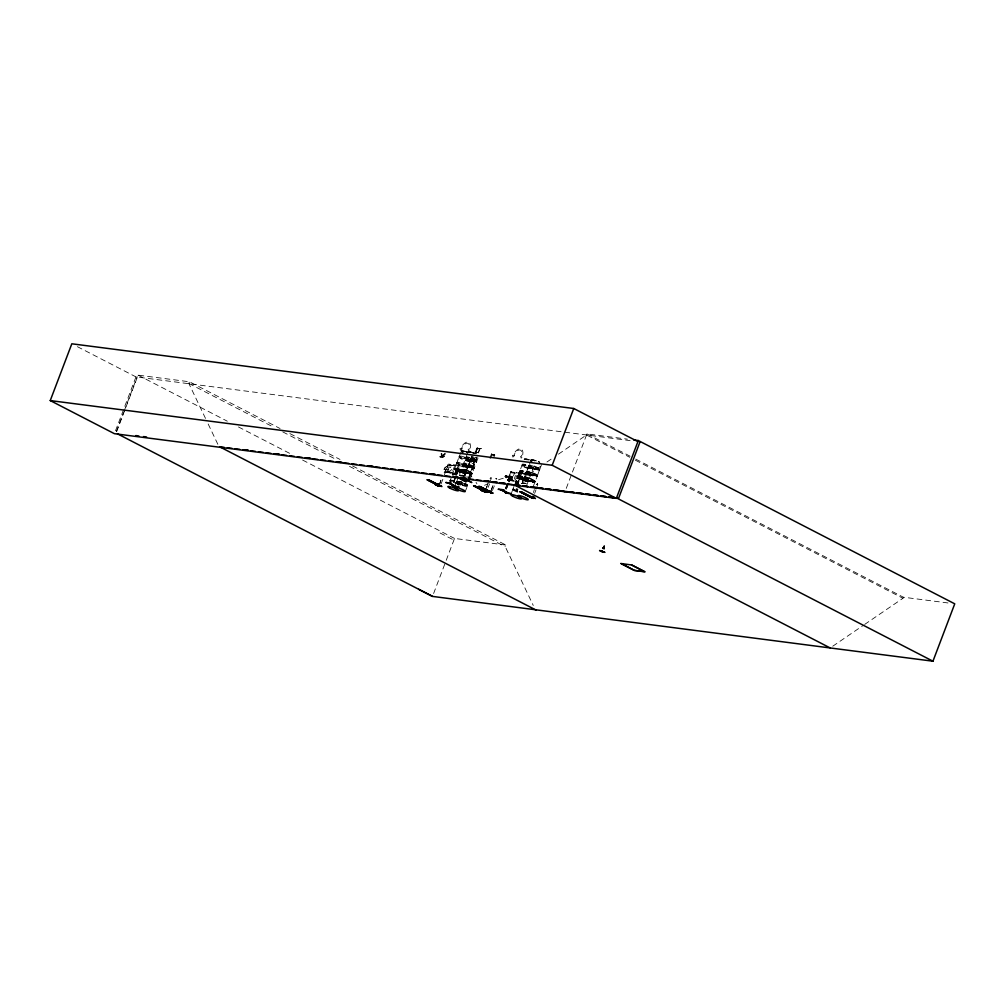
<?xml version="1.0" encoding="UTF-8"?>
<svg xmlns="http://www.w3.org/2000/svg" width="1005" height="1005" viewBox="0 0 1005 1005"><rect width="100%" height="100%" fill="white"/><g stroke="black" fill="none" stroke-linecap="round" stroke-linejoin="round"><path stroke-width="0.75" stroke-dasharray="5 3.75" d="M456.71 463.117L452.514 474.159M460.893 484.862L461.936 481.81M467.689 466.546L467.714 466.546A5.754 0.955 20.8 0 0 460.391 462.765A5.754 0.955 20.8 0 0 459.059 464.009A5.754 0.955 20.8 0 0 467.714 466.546L467.677 466.998A5.842 0.967 20.8 0 0 460.215 463.104A5.842 0.967 20.8 0 0 458.87 464.373A5.842 0.967 20.8 0 0 467.664 466.948L467.338 467.564A5.754 0.955 20.8 0 1 458.657 465.064A5.754 0.955 20.8 0 1 459.989 463.808A5.754 0.955 20.8 0 1 467.325 467.601L467.338 467.564M522.437 464.184L515.314 482.84M524.133 483.669A5.842 0.967 20.8 0 0 521.997 483.568L529.133 465.051M528.768 466.069L526.746 471.32M530.527 475.415L530.552 475.39A5.842 0.967 20.8 0 1 521.746 472.815A5.842 0.967 20.8 0 1 523.102 471.546A5.842 0.967 20.8 0 1 530.552 475.39L530.703 474.674A5.754 0.955 20.8 0 1 522.06 472.136A5.754 0.955 20.8 0 1 523.391 470.88A5.754 0.955 20.8 0 1 530.728 474.661L535.024 463.38M537.361 475.754L539.76 469.26A5.754 0.955 20.8 0 0 532.462 465.478A5.754 0.955 20.8 0 0 531.13 466.722A5.754 0.955 20.8 0 0 539.786 469.26L539.76 469.26M449.926 481.018L449.901 481.144A5.842 0.967 20.8 0 1 454.7 481.722A5.842 0.967 20.8 0 1 460.78 484.862M456.685 463.255L459.097 456.848M455.165 485.779L456.609 481.847M459.059 457.011L461.446 450.818M470.064 460.403L469.712 461.295A5.754 0.955 20.8 0 1 461.044 458.795A5.754 0.955 20.8 0 1 462.363 457.551A5.754 0.955 20.8 0 1 469.699 461.333L469.712 461.295M533.052 468.594L533.102 468.405A5.754 0.955 20.8 0 0 525.766 464.611A5.754 0.955 20.8 0 0 524.447 465.868A5.754 0.955 20.8 0 0 533.102 468.405L533.052 468.669A5.842 0.967 20.8 0 1 524.246 466.22A5.842 0.967 20.8 0 1 525.602 464.951A5.842 0.967 20.8 0 1 533.052 468.795M537.386 475.667L537.411 475.528A5.754 0.955 20.8 0 0 530.075 471.747A5.754 0.955 20.8 0 0 528.743 472.991A5.754 0.955 20.8 0 0 537.411 475.528L537.323 476.131M466.044 470.453C454.775 473.644 478.568 471.81 460.365 470.654C461.684 469.385 472.79 475.918 468.694 473.292C464.159 470.704 443.758 464.498 462.011 472.438M467.601 485.277L467.501 485.955A5.842 0.967 20.8 0 0 460.001 482.149A5.842 0.967 20.8 0 0 458.644 483.418A5.842 0.967 20.8 0 0 467.451 485.993L465.365 491.219M509.108 481.86C516.206 473.368 507.45 480.465 505.716 475.478C501.583 478.983 511.733 477.174 505.716 475.478M511.156 477.614L510.816 476.194L509.585 476.923L510.452 477.136L510.816 476.194M522.336 482.915L526.406 472.099M449.901 481.244L451.258 477.589M452.275 474.976L452.426 474.247M462.413 472.664L463.569 473.066M467.551 453.155L459.335 474.787A5.766 0.955 20.8 0 1 465.441 476.169M462.011 472.425L465.503 472.438L464.938 473.204M469.536 473.355L468.807 473.531L469.737 474.008M468.795 471.508C477.375 476.056 466.496 472.652 469.838 473.807M470.051 460.679A5.842 0.967 20.8 0 1 461.245 458.104A5.842 0.967 20.8 0 1 462.602 456.835A5.842 0.967 20.8 0 1 470.051 460.679L470.076 460.441M470.039 474.033L469.699 473.945M529.045 459.989A5.766 0.955 20.8 0 0 524.673 459.775L524.723 458.833L529.12 459.788A5.766 0.955 20.8 0 0 524.748 459.599A5.741 0.942 20.8 0 1 529.133 459.8M517.562 476.96L526.783 481.408M525.226 480.717L525.891 480.968M528.504 480.616L527.914 481.357L528.504 480.88M532.022 461.132L530.992 459.8L537.223 461.169A5.766 0.955 20.8 0 0 531.808 459.7A5.766 0.955 20.8 0 0 532.122 460.943A5.741 0.942 20.8 0 1 531.833 459.687A5.741 0.942 20.8 0 1 537.223 461.182L535.803 460.667M532.688 481.521C533.693 482.237 530.489 481.395 532.688 481.533M532.16 481.734L533.165 481.747M533.454 482.111L527.55 479.888M452.3 474.749L452.275 474.875A5.842 0.967 20.8 0 1 455.692 475.013M456.597 481.948L457.941 478.443M457.137 469.348L459.662 470.642M470.101 471.961C468.946 471.32 460.818 467.061 461.546 470.39M511.922 477.651L510.251 476.571L512.135 477.337M526.444 479.171L526.444 479.197A5.754 0.955 20.8 0 1 527.675 478.053L535.188 481.747L532.939 481.747M537.763 484.46L537.461 483.694M604.193 549.082L604.106 545.979L602.234 551.142M604.093 549.132L604.57 546.167L604.055 548.956M469.335 463.167L468.883 466.069L473.003 466.596L474.599 463.895L472.928 466.559L468.883 465.943L469.26 463.179M447.112 471.81C444.172 472.212 457.451 473.305 455.604 472.765M458.23 465.416L448.582 464.046L446.836 466.823L445.064 466.496L443.996 469.285L445.831 469.549M510.98 471.923C504.196 485.516 507.613 476.483 516.294 481.32L507.487 480.063M508.002 480.34L508.291 479.498M508.568 479.712L507.839 479.335M477.89 447.991L477.702 448.908C477.187 443.77 472.714 461.27 477.224 447.753M489.887 458.079L491.432 454.021L492.287 455.366M491.721 454.059L492.211 454.888M603.766 549.082L604.332 546.13L603.327 548.944M444.675 453.607C443.218 454.373 440.441 457.953 444.223 457.225C441.421 455.692 444.8 456.27 445.479 453.456M454.499 468.707L459.436 469.272L465.503 472.438A5.754 0.955 20.8 0 1 456.798 469.951A5.754 0.955 20.8 0 1 458.129 468.707A5.754 0.955 20.8 0 1 465.466 472.488M454.612 468.431L456.546 470.566L463.619 473.292M528.014 480.39C514.183 472.375 543.152 482.3 533.165 481.998M455.315 473.468L445.316 472.388L447.665 464.9M506.47 476.772L505.377 477.764M506.52 476.747L511.281 477.111M603.729 548.768L604.545 546.18M441.547 453.531L441.522 457.011L439.775 456.785L441.735 456.647L441.66 453.381M444.348 474.825L445.19 472.526M445.215 472.827L445.027 471.81L444.135 472.438M470.114 471.935L471.797 472.865M496.684 479.171L496.684 478.719M509.422 476.094L510.59 476.835L509.522 476.018M441.17 453.456L441.358 456.458M439.248 484.95L441.773 477.614A2.048 1.156 -62.7 0 1 441.735 477.199M439.348 485L441.773 477.614M485.315 490.892L487.84 483.556M486.42 488.003L487.94 483.606M490.742 491.583L493.267 484.259M491.332 490.164L493.355 484.31M533.429 492.538L534.346 489.548M115.512 430.768L135.977 376.9L630.122 440.605M116.366 431.534L123.489 412.766M124.042 411.321L137.208 376.674M116.63 431.673L138.1 375.154L189.468 381.774L280.081 428.532M205.497 418.394L188.84 383.433L189.468 381.774M439.775 456.785L441.735 456.647M440.152 456.986L441.899 457.212L442.087 453.406M442.564 457.212L444.135 456.283M445.856 469.423L445.064 471.32M449.461 464.888C455.152 466.948 463.77 461.132 455.579 473.707L455.014 472.802L455.893 472.978M447.074 472.652L450.24 464.26M445.027 471.81L450.127 473.041L452.225 472.312L454.7 465.742L453.28 464.649M463.104 451.572L463.091 451.735M455.303 472.689L457.815 466.056M458.205 470.478L458.381 469.436L458.016 470.378L457.137 470.164L455.504 474.674L457.25 470.478M458.381 469.436L457.137 470.164M455.981 474.749L458.569 469.536M453.356 482.073L455.567 476.395M456.044 474.976L457.74 470.24M453.607 482.161L455.692 476.445M456.295 475.064L457.891 470.554M453.971 482.199L456.107 476.471M456.672 475.101L458.255 470.792C455.001 469.825 460.127 471.043 457.664 470.717M458.569 471.295L459.059 470.001L460.566 470.265L460.076 471.571L458.569 471.295L460.076 471.571M458.757 471.395L459.059 470.001M459.888 471.471L460.566 470.265M468.129 451.685L467.928 452.2A5.754 0.955 20.8 0 1 470.026 452.313L470.089 452.25M469.498 452.401L469.498 452.237M462.916 469.951L463.267 470.152M463.318 478.141L472.023 455.252M464.511 475.842L472.111 455.667L464.762 475.78M465.001 475.905L471.772 457.325M473.116 455.868L471.157 463.431L472.802 463.644L474.523 461.521M473.493 457.288L472.011 461.195L473.644 461.408L475.126 457.489M475.164 453.695L475.516 452.752L476.571 452.891L476.219 453.82M476.558 451.923C476.785 453.205 475.754 450.755 477.563 449.034M478.317 448.469L481.169 448.418L478.317 448.469L479.636 448.783M478.694 448.657L481.169 448.418M480.013 448.833L478.506 452.803L477.752 452.552L479.259 448.594M467.413 480.591L476.006 457.602M478.129 452.752L479.636 448.632L480.968 448.959M468.732 477.865L476.533 457.941M468.983 477.815L477.3 456.383M469.209 477.928L476.898 457.614M470.001 479.008L478.707 456.119M433.607 593.515L445.667 561.757M446.22 560.313L454.524 538.441L505.904 545.062L505.276 546.72L533.266 605.462M490.628 458.318L491.784 455.303M494.159 456.006C494.133 454.813 491.407 454.147 494.535 454.587A1.558 0.867 -62.7 0 1 494.774 455.114L494.548 456.107M492.99 455.353L494.372 454.499M490.402 480.767L491.181 478.719M510.653 471.86L511.118 472.903L511.482 471.948M507.751 480.315L511.243 471.822L510.917 472.576C518.065 474.749 523.856 469.549 516.294 481.32M508.455 479.498L510.967 472.878M505.314 488.581L509.598 477.174L510.929 477.388M505.729 488.606L511.005 476.295M505.791 488.832L510.339 477.312M506.043 488.92L508.128 483.204M508.744 481.822L510.1 477.476M506.344 488.933L508.543 483.229M509.045 481.835L510.678 477.563M506.42 488.958L508.605 483.279M510.854 477.953L511.344 476.659L512.663 476.822L512.362 478.217L510.854 477.953L511.532 476.747L512.852 476.923M512.663 476.822L512.362 478.217M511.482 493.04L512.927 489.108A5.842 0.967 20.8 0 1 517.701 489.85M514.259 485.704L512.902 489.171A5.842 0.967 20.8 0 0 517.562 491.847M518.969 477.438L519.635 477.601M507.525 480.189L518.077 481.722L521.432 474.36L521.193 473.292L510.578 471.898M521.52 479.234L522.5 476.395L521.52 479.234L519.66 478.857M531.029 460.014L529.572 463.87M525.866 478.543L526.394 478.556M532.901 460.705L532.65 460.679M526.318 486.257L530.464 475.491M533.002 487.124L537.21 476.27A5.842 0.967 20.8 0 0 529.786 472.4A5.842 0.967 20.8 0 0 528.429 473.669A5.842 0.967 20.8 0 0 537.235 476.244M539.798 469.272L541.708 464.235M536.921 486.759L537.7 484.712M566.242 488.405L586.933 433.921L627.422 439.135M864.664 624.419L902.967 598.277L903.369 597.209L950.077 603.226M441.044 483.945L442.954 479.046M488.103 487.45L489.623 483.82M492.425 490.528L494.95 484.473M534.622 493.455L536.029 489.762M456.948 469.385L459.448 470.956M536.595 484.611L537.549 483.732M602.887 548.755L604.206 546.067L602.837 548.441M470.013 460.918L469.951 460.981A5.842 0.967 20.8 0 1 461.119 458.418A5.842 0.967 20.8 0 1 462.476 457.149A5.842 0.967 20.8 0 1 469.925 460.993L469.951 460.981M494.045 456.119L494.397 454.926A1.558 0.867 -62.7 0 0 494.159 454.398L493.995 454.298M602.548 548.567L604.118 546.017L602.51 548.391M495.679 478.795L496.307 478.455M536.708 484.36L537.386 483.744M602.41 548.441L604.08 545.991M493.631 455.994L493.807 454.85L492.588 455.152M520.603 477.601L520.678 477.614A5.754 0.955 20.8 0 1 528.115 481.546A5.754 0.955 20.8 0 1 519.447 479.008A5.754 0.955 20.8 0 1 520.778 477.752L520.527 477.777M475.315 457.426L473.87 459.26L473.744 462.74L473.255 459.838L470.78 462.413L473.129 459.197M446.911 466.86L448.029 465.541L451.308 465.956L452.175 467.539L451.195 470.139L449.26 471.358L445.981 470.943L445.931 469.461L444.097 469.197M526.394 479.272L526.406 479.247A5.754 0.955 20.8 0 0 535.012 481.847A5.754 0.955 20.8 0 0 527.675 478.053M461.295 469.285L461.157 469.951M455.077 473.732L458.481 465.189L454.8 473.606M526.469 459.775L525.979 459.637M518.002 481.684L519.045 480.905M444.512 456.484L442.589 456.232L445.102 453.494L442.866 455.592L442.941 457.401M515.037 483.794L540.577 466.358M546.959 461.999L553.34 457.639M558.453 454.16L586.531 434.977L629.746 457.275M832.756 646.215L863.395 625.298M524.208 477.664L527.65 478.091A5.741 0.942 20.8 0 1 534.987 481.872A5.741 0.942 20.8 0 1 526.344 479.335A5.741 0.942 20.8 0 1 527.675 478.091M528.429 480.98L526.243 480.88M490.603 477.777L491.357 478.079M496.03 478.481L496.809 478.983M450.102 473.028L452.212 472.3M516.57 472.739L514.372 473.418L511.972 480.026L513.367 481.106L511.96 479.925M463.217 451.722L463.016 451.232M468.456 452.325A5.741 0.942 20.8 0 1 471.458 452.112L467.953 452.112A5.766 0.955 20.8 0 1 471.358 452.313M455.943 469.222L456.521 469.272M461.647 469.398L468.807 471.483M462.463 470.164L463.368 470.378M469.209 473.38L470.327 473.77L468.606 473.531M469.925 473.631L472.212 473.355A5.754 0.955 20.8 0 1 463.493 470.817A5.754 0.955 20.8 0 1 464.813 469.574A5.754 0.955 20.8 0 1 472.149 473.355L471.822 472.878M526.645 481.031C511.105 477.45 518.768 473.066 528.492 480.528M526.796 481.357L525.653 480.704M455.026 468.292L455.805 468.33M465.014 472.991L464.26 472.94M464.913 473.242L462.639 472.689M524.748 477.262L524.522 478.493L527.462 480.114M509.636 477.224L510.352 477.563M464.511 472.589L465.617 471.584L464.863 470.302M506.897 475.641L505.804 476.634L506.558 477.915M534.572 482.224L532.838 481.973M525.866 459.549L525.64 459.511M462.539 472.878L462.878 473.041M517.99 476.684L527.55 479.875M519.321 477.551L519.686 477.815M519.459 477.677L518.882 477.4M527.889 481.332L526.155 481.131M476.056 451.999L475.177 451.748M475.378 452.15L477.136 452.376L475.001 452.2M492.098 454.247L491.432 454.021M472.011 457.451L471.521 457.388M516.457 472.777L521.193 473.292M449.687 465.014L458.192 466.106M522.575 476.433L520.829 476.207M522.487 476.521L520.653 476.257L520.678 474.825L517.399 474.398L515.465 475.616L514.472 478.229L515.351 479.8L518.63 480.227L519.686 478.97M446.873 471.684L455.931 472.89M464.75 451.245L461.308 450.818L462.338 452.15A5.766 0.955 20.8 0 1 462.036 450.893A5.766 0.955 20.8 0 1 467.463 452.401A5.766 0.955 20.8 0 0 462.036 450.906A5.766 0.955 20.8 0 0 462.35 452.15M526.507 477.501L527.751 477.827A5.766 0.955 20.8 0 1 535.112 481.634A5.766 0.955 20.8 0 1 526.419 479.084A5.766 0.955 20.8 0 1 527.751 477.827M533.153 482.249L527.449 480.139M456.823 468.518L458.054 468.845A5.766 0.955 20.8 0 1 465.428 472.652L465.039 472.275M464.75 451.22L467.539 452.187A5.741 0.942 20.8 0 0 461.823 450.705A5.741 0.942 20.8 0 0 463.443 452.489M532.336 481.671L532.323 481.797M467.325 472.853L468.694 473.292M491.181 477.79L490 478.568M530.527 460.328A5.741 0.942 20.8 0 1 531.884 460.893L530.539 460.328L531.909 460.88A5.766 0.955 20.8 0 0 530.527 460.34M475.591 453.619L472.815 452.526A5.741 0.942 20.8 0 1 475.566 453.632M510.226 477.3L510.841 477.626M457.79 470.541L458.406 470.868M538.567 461.76A5.741 0.942 20.8 0 1 539.773 462.338A5.766 0.955 20.8 0 0 538.567 461.772L539.811 462.325M456.559 470.566A5.766 0.955 20.8 0 0 465.252 473.104L465.328 473.116A5.766 0.955 20.8 0 0 457.891 469.31A5.766 0.955 20.8 0 0 456.559 470.566L457.765 471.131M440.064 532.989L453.896 540.1M586.933 433.921L630.148 456.22M635.725 459.097L903.369 597.209M635.323 460.164L902.967 598.277M477.752 452.552L478.506 452.803M289.842 433.57L340.017 459.461M352.567 465.943L505.904 545.062M188.84 383.433L273.033 426.874M282.769 431.899L337.002 459.888M349.514 466.345L505.276 546.72M138.1 375.154L227.306 421.195M238.461 426.949L290.043 453.557M302.58 460.039L454.524 538.441M77.398 346.675L135.977 376.9M465.014 472.275L461.27 469.724M461.559 470.365L465.805 472.589A89.156 39.547 -72.8 0 1 471.885 476.96M208.173 423.984L218.16 444.964M445.215 471.332L445.454 472.337M484.511 485.34A98.352 44.421 -2.8 0 1 488.304 483.631M498.543 479.737A98.352 44.421 -2.8 0 1 505.138 477.689M476.018 482.287A89.156 39.547 -72.8 0 1 476.935 483.87M472.727 452.74A5.766 0.955 20.8 0 1 474.146 453.268M472.614 453.067A5.754 0.955 20.8 0 1 474.021 453.594M465.617 483.593A5.754 0.955 20.8 0 1 465.516 485.164A5.754 0.955 20.8 0 1 457.288 481.697A5.754 0.955 20.8 0 1 461.647 481.923M464.31 483.38A5.842 0.967 20.8 0 1 465.805 485.641A5.842 0.967 20.8 0 1 456.911 481.898A5.842 0.967 20.8 0 1 462.928 482.789M460.353 475.918A5.766 0.955 20.8 0 1 459.662 475.428M466.797 476.747A5.766 0.955 20.8 0 1 468.003 477.325M459.499 475.001A5.842 0.967 20.8 0 1 463.883 476.006M460.114 475.365A5.842 0.967 20.8 0 1 463.757 476.32M460.026 475.754A5.766 0.955 20.8 0 1 462.262 476.27M465.428 472.652A5.766 0.955 20.8 0 1 456.735 470.101A5.766 0.955 20.8 0 1 458.066 468.845M460.541 455.994A5.754 0.955 20.8 0 1 469.574 459.486A5.754 0.955 20.8 0 1 464.938 459.247A5.754 0.955 20.8 0 1 459.813 455.956M462.25 452.489A5.741 0.942 20.8 0 1 465.918 452.225M450.253 481.131A5.754 0.955 20.8 0 1 450.969 481.169M453.205 481.671A5.754 0.955 20.8 0 1 460.202 484.812M458.619 485.013A5.842 0.967 20.8 0 1 457.375 484.686M451.295 481.32A5.754 0.955 20.8 0 1 452.765 480.39A5.754 0.955 20.8 0 1 460.416 483.619A5.754 0.955 20.8 0 1 457.602 483.983M456.245 483.543A5.754 0.955 20.8 0 1 454.838 483.028M450.391 481.181A5.842 0.967 20.8 0 1 455.529 481.659A5.842 0.967 20.8 0 1 460.491 484.925M459.762 484.887A5.842 0.967 20.8 0 1 457.501 484.372M453.657 475.051A5.766 0.955 20.8 0 1 457.338 474.787M452.765 474.913A5.842 0.967 20.8 0 1 455.818 474.699M452.627 474.863A5.766 0.955 20.8 0 1 453.343 474.9M530.464 460.516A5.766 0.955 20.8 0 1 531.821 461.094M524.221 459.737A5.741 0.942 20.8 0 1 527.562 459.913M517.839 491.144A5.754 0.955 20.8 0 1 513.392 488.757A5.754 0.955 20.8 0 1 515.377 488.43M516.608 488.744A5.754 0.955 20.8 0 1 517.964 489.184M517.65 483.732A5.766 0.955 20.8 0 1 516.03 481.935A5.766 0.955 20.8 0 1 521.758 483.43M517.437 492.199A5.766 0.955 20.8 0 1 512.814 489.473A5.766 0.955 20.8 0 1 517.562 490.226M517.688 491.52A5.842 0.967 20.8 0 1 513.002 488.757A5.842 0.967 20.8 0 1 517.814 489.523M515.59 483.744A5.754 0.955 20.8 0 1 518.593 483.531M516.344 483.845A5.842 0.967 20.8 0 1 520.075 483.581M516.47 483.518A5.842 0.967 20.8 0 1 516.143 482.262A5.842 0.967 20.8 0 1 521.633 483.782M531.256 460.981A5.741 0.942 20.8 0 1 535.615 461.207A5.741 0.942 20.8 0 0 531.268 460.968M522.663 483.556A5.766 0.955 20.8 0 1 523.907 482.903A5.766 0.955 20.8 0 1 529.798 484.862M522.098 483.506A5.842 0.967 20.8 0 1 525.502 483.681M474.385 467.438L474.373 467.539A5.754 0.955 20.8 0 1 465.742 464.875A5.754 0.955 20.8 0 1 467.074 463.619A5.754 0.955 20.8 0 1 474.41 467.413L474.373 467.513M476.759 461.182L476.785 461.144A5.754 0.955 20.8 0 0 469.461 457.363A5.754 0.955 20.8 0 0 468.129 458.607A5.754 0.955 20.8 0 0 476.785 461.144L476.772 461.207M537.374 475.993L537.361 476.018A5.842 0.967 20.8 0 1 528.555 473.355A5.842 0.967 20.8 0 1 529.911 472.086A5.842 0.967 20.8 0 1 537.361 475.93M463.443 471.018L463.443 471.043A5.754 0.955 20.8 0 1 464.687 469.913A5.754 0.955 20.8 0 1 472.023 473.694A5.754 0.955 20.8 0 1 463.355 471.157L463.406 471.131M445.278 467.137L444.637 468.807L445.278 467.137M447.501 466.936L446.509 469.536L449.788 469.963L450.78 467.35L447.501 466.936M516.872 475.792L515.879 478.405L519.158 478.832L520.15 476.219L516.872 475.792M521.432 476.873L520.791 478.543L521.432 476.873M467.237 486.294L467.225 486.32A5.754 0.955 20.8 0 1 458.556 483.782A5.754 0.955 20.8 0 1 459.888 482.538A5.754 0.955 20.8 0 1 467.225 486.32M474.297 468.066L474.285 468.091A5.842 0.967 20.8 0 0 466.785 464.285A5.842 0.967 20.8 0 0 465.428 465.554A5.842 0.967 20.8 0 0 474.234 468.129L474.234 468.142M467.451 467.363L467.438 467.388A5.842 0.967 20.8 0 1 458.745 464.687A5.842 0.967 20.8 0 1 460.089 463.418A5.842 0.967 20.8 0 1 467.539 467.262L467.526 467.287M476.659 461.823L476.646 461.848A5.842 0.967 20.8 0 0 469.159 458.016A5.842 0.967 20.8 0 0 467.815 459.285A5.842 0.967 20.8 0 0 476.609 461.86M539.622 469.988L539.585 470.001A5.842 0.967 20.8 0 1 530.816 467.4A5.842 0.967 20.8 0 1 532.16 466.144A5.842 0.967 20.8 0 1 539.61 469.988M462.174 448.795L460.453 450.315L460.001 448.519L460.755 448.619A7.764 4.347 -62.7 0 1 467.966 442.037A7.764 4.347 -62.7 0 1 469.737 449.775L470.478 449.876L468.707 451.383L468.179 449.574L468.92 449.675A6.482 3.631 -62.7 0 0 467.438 443.205A6.482 3.631 -62.7 0 0 461.421 448.707L462.174 448.795M514.61 455.554L512.902 457.074L512.45 455.278L513.191 455.378A7.764 4.347 -62.7 0 1 520.402 448.795A7.764 4.347 -62.7 0 1 522.185 456.534L522.927 456.634L521.143 458.142L520.615 456.333L521.369 456.433A6.482 3.631 -62.7 0 0 519.886 449.964A6.482 3.631 -62.7 0 0 513.857 455.466L514.61 455.554M465.353 465.918A5.754 0.955 20.8 0 0 474.008 468.456A5.754 0.955 20.8 0 0 466.672 464.674A5.754 0.955 20.8 0 0 465.353 465.918M467.727 459.649A5.754 0.955 20.8 0 0 476.383 462.187A5.754 0.955 20.8 0 0 469.059 458.406A5.754 0.955 20.8 0 0 467.727 459.649M465.554 465.227A5.842 0.967 20.8 0 0 474.347 467.802A5.842 0.967 20.8 0 0 466.898 463.958A5.842 0.967 20.8 0 0 465.554 465.227M467.941 458.958A5.842 0.967 20.8 0 0 476.734 461.534A5.842 0.967 20.8 0 0 469.285 457.69A5.842 0.967 20.8 0 0 467.941 458.958M463.129 471.747A5.754 0.955 20.8 0 0 471.797 474.285A5.754 0.955 20.8 0 0 464.461 470.503A5.754 0.955 20.8 0 0 463.129 471.747M463.242 471.433A5.766 0.955 20.8 0 0 471.935 473.983A5.766 0.955 20.8 0 0 464.574 470.177A5.766 0.955 20.8 0 0 463.242 471.433M456.672 470.302A5.754 0.955 20.8 0 0 465.328 472.84A5.754 0.955 20.8 0 0 458.004 469.046A5.754 0.955 20.8 0 0 456.672 470.302M456.446 470.88A5.754 0.955 20.8 0 0 465.114 473.418A5.754 0.955 20.8 0 0 457.778 469.637A5.754 0.955 20.8 0 0 456.446 470.88M521.658 473.179A5.754 0.955 20.8 0 0 530.326 475.717A5.754 0.955 20.8 0 0 522.989 471.935A5.754 0.955 20.8 0 0 521.658 473.179M519.66 478.443A5.754 0.955 20.8 0 0 528.329 480.98A5.754 0.955 20.8 0 0 520.992 477.199A5.754 0.955 20.8 0 0 519.66 478.443A5.766 0.955 20.8 0 0 528.316 481.031A5.766 0.955 20.8 0 0 520.967 477.249A5.766 0.955 20.8 0 0 519.635 478.493M519.799 478.079A5.754 0.955 20.8 0 0 528.467 480.616A5.754 0.955 20.8 0 0 521.13 476.822A5.754 0.955 20.8 0 0 519.799 478.079M519.811 478.091A5.741 0.942 20.8 0 0 528.454 480.616A5.741 0.942 20.8 0 0 521.13 476.835A5.741 0.942 20.8 0 0 519.811 478.091M524.133 466.546A5.842 0.967 20.8 0 0 532.926 469.121A5.842 0.967 20.8 0 0 525.477 465.277A5.842 0.967 20.8 0 0 524.133 466.546M524.045 466.91A5.754 0.955 20.8 0 0 532.7 469.448A5.754 0.955 20.8 0 0 525.376 465.667A5.754 0.955 20.8 0 0 524.045 466.91M521.871 472.488A5.842 0.967 20.8 0 0 530.665 475.064A5.842 0.967 20.8 0 0 523.216 471.219A5.842 0.967 20.8 0 0 521.871 472.488M519.56 478.694A5.766 0.955 20.8 0 0 528.253 481.244A5.766 0.955 20.8 0 0 520.892 477.438A5.766 0.955 20.8 0 0 519.56 478.694M528.354 474.046A5.754 0.955 20.8 0 0 537.009 476.584A5.754 0.955 20.8 0 0 529.673 472.79A5.754 0.955 20.8 0 0 528.354 474.046M526.494 478.933A5.754 0.955 20.8 0 0 535.15 481.47A5.754 0.955 20.8 0 0 527.813 477.689A5.754 0.955 20.8 0 0 526.494 478.933M530.728 467.777A5.754 0.955 20.8 0 0 539.396 470.315A5.754 0.955 20.8 0 0 532.06 466.534A5.754 0.955 20.8 0 0 530.728 467.777M530.942 467.086A5.842 0.967 20.8 0 0 539.735 469.662A5.842 0.967 20.8 0 0 532.286 465.818A5.842 0.967 20.8 0 0 530.942 467.086M526.143 479.862A5.754 0.955 20.8 0 0 534.798 482.4A5.754 0.955 20.8 0 0 527.462 478.619A5.754 0.955 20.8 0 0 526.143 479.862"/><path stroke-width="1.5" d="M458.619 486.483L458.506 486.835M510.942 493.593L505.502 492.99L510.854 493.681M449.323 483.053L456.333 486.608M464.775 478.92L471.471 482.475M464.976 478.983L471.772 482.513M501.872 489.435L508.781 493.367M830.13 647.949L932.954 661.202L954.75 603.829L638.313 440.542L616.341 498.38L114.407 433.683L50.25 400.58L71.82 343.798L573.755 408.495L637.911 441.61M435.881 484.096L437.1 485.289M438.494 484.209L437.087 484.611L438.532 485.302M438.356 485.227L437.678 484.812L438.532 484.372L437.313 484.109L437.791 484.548M486.885 490.427L490.829 492.651M489.975 490.855L488.593 491.319L491.269 492.224M535.439 498.606C533.379 494.447 528.429 498.266 533.102 496.52M50.25 400.58L552.185 465.277L573.755 408.495M564.961 491.759L562.034 490.892M639.984 441.974L618.59 498.279L609.093 497.048M602.472 552.109L599.57 550.489L604.985 552.398M448.368 482.953L455.152 486.483M448.619 482.953L456.031 486.621M459.31 478.192L465.83 481.747M500.792 489.736L507.6 493.216M507.852 493.216L500.829 489.699M445.881 482.526L451.609 483.418L445.931 482.488M503.719 489.938L498.38 489.247M439.775 486.244L427.112 479.85L427.741 479.925M440.881 486.395L428.557 480.038L429.185 480.126M428.595 480.051L441.911 486.546L429.072 479.988M439.399 486.181L440.014 486.269L427.276 479.749M473.719 485.742L485.804 492.161M473.556 485.842L486.081 492.211M474.661 485.993L487.249 492.362M478.82 486.282L491.508 492.902L479.222 486.571M485.453 492.123L480.955 490.252L482.287 490.377M487.412 492.262L474.812 485.88M531.972 498.116L533.617 498.216M533.416 498.304L534.032 498.392L521.13 491.973L533.529 498.354M466.069 481.709L459.323 478.28M451.861 484.674L452.388 484.737M452.891 485.038L452.526 485M503.97 490.063L498.317 489.284M468.217 480.792L462.602 479.963M633.653 439.939L638.313 440.542M245.295 449.775L248.411 450.177M276.425 453.783L279.541 454.185M307.555 457.803L310.671 458.205M338.685 461.81L341.8 462.212M369.815 465.818L372.93 466.22M400.945 469.838L404.06 470.24M432.087 473.845L435.19 474.247M455.428 476.86L458.544 477.262M463.217 477.865L466.32 478.267M486.558 480.867L489.674 481.269M494.347 481.872L497.462 482.274M502.123 482.877L505.239 483.279M224.241 447.351L219.58 446.748L536.004 610.035M227.356 447.753L232.029 448.356M235.145 448.758L239.806 449.348M242.921 449.75L247.594 450.353M250.71 450.755L255.371 451.358M258.486 451.76L263.159 452.363M266.275 452.765L270.948 453.368M274.051 453.77L278.724 454.373M281.84 454.775L286.513 455.378M289.616 455.768L294.289 456.37M297.405 456.773L302.078 457.375M305.181 457.778L309.854 458.381M312.97 458.783L317.643 459.386M320.758 459.788L325.419 460.391M328.534 460.793L333.208 461.395M336.323 461.798L340.984 462.401M344.099 462.79L348.773 463.393M351.888 463.795L356.549 464.398M359.664 464.8L364.338 465.403M367.453 465.805L372.114 466.408M375.229 466.81L379.903 467.413M383.018 467.815L387.679 468.418M390.794 468.82L395.468 469.423M398.583 469.812L403.256 470.415M406.359 470.817L411.032 471.42M414.148 471.822L418.821 472.425M421.924 472.827L426.597 473.43M429.713 473.832L434.386 474.435M437.489 474.837L442.162 475.44M445.278 475.842L449.951 476.445M453.067 476.835L457.727 477.438M460.843 477.84L465.516 478.443M468.632 478.845L473.292 479.448M476.408 479.85L481.081 480.453M484.196 480.855L488.857 481.458M491.973 481.86L496.646 482.463M499.761 482.865L504.422 483.468M507.538 483.857L512.211 484.46M523.102 485.867L527.776 486.47M530.891 486.872L535.565 487.475M538.68 487.877L543.353 488.48M546.456 488.882L551.129 489.485M554.245 489.887L558.918 490.49M569.81 491.885L574.483 492.488M577.599 492.89L582.272 493.493M585.387 493.895L590.061 494.498M593.164 494.9L597.837 495.503M600.952 495.905L605.626 496.508M608.741 496.91L616.517 497.915L932.954 661.202M483.732 490.013L484.259 490.578L483.053 490.566L486.131 491.696M458.519 486.91L453.054 486.232L458.795 487.073M484.159 490.226L483.631 490.754L484.473 491.194M489.699 490.968L489.837 491.872M529.045 496.382L530.426 496.759M532.261 496.96L531.582 496.922L532.261 497.337M484.649 491.093L486.156 491.294M439.788 485.591L438.708 485.365M533.693 497.701L532.625 497.475M436.409 485.201L438.745 485.654M440.19 485.804L438.394 485.365M491.671 492.437L489.875 491.998M534.095 497.915L532.298 497.475M485.151 491.834L481.596 490.478L482.777 490.641M487.475 492.387L483.38 490.038M531.783 497.99L532.587 498.204L519.849 491.684M491.332 492.915L486.533 490.93L488.317 491.382M493.015 493.128L480.202 486.583M418.67 589.294L432.514 596.405L830.205 647.961L513.769 484.661M135.801 435.58L138.878 435.982M143.489 436.572L146.567 436.974M522.989 485.867L527.6 486.458M530.678 486.86L542.976 488.455M546.054 488.857L550.665 489.46M553.742 489.862L573.729 492.45M576.807 492.852L582.963 493.656M586.028 494.045L590.639 494.648M593.716 495.05L598.327 495.653M601.405 496.043L606.015 496.646M485.44 490.943L484.661 491.257M485.993 491.181L485.101 490.98M504.962 491.759L505.251 491.734M435.303 483.807L438.243 484.938M438.054 485.415L434.776 484.234L436.786 485.402M552.185 465.277L616.341 498.38M533.957 498.266L521.758 492.048M532.248 498.153L519.962 491.822M492.714 493.078L480.038 486.671L480.666 486.759M631.479 564.835L645.084 571.845L634.381 570.476L620.776 563.453L631.555 564.986L644.406 571.619L634.306 570.312L621.454 563.679M479.109 486.433L491.432 492.777M437.489 485.49L438.733 486.131L437.125 485.44M117.472 433.833L432.514 596.405M519.66 497.01L519.623 497.111A5.754 0.955 20.8 0 1 520.892 495.917A5.754 0.955 20.8 0 1 528.228 499.699A5.754 0.955 20.8 0 1 519.56 497.174L519.66 497.035M600.927 550.815L603.817 552.009L600.927 550.815M520 485.465L515.326 484.862L519.912 485.465M456.559 489.046A5.754 0.955 20.8 0 0 465.227 491.583A5.754 0.955 20.8 0 0 457.891 487.802A5.754 0.955 20.8 0 0 456.559 489.046M449.876 488.191A5.754 0.955 20.8 0 0 458.531 490.716A5.754 0.955 20.8 0 0 451.207 486.935A5.754 0.955 20.8 0 0 449.876 488.191M512.877 496.307A5.754 0.955 20.8 0 0 521.545 498.844A5.754 0.955 20.8 0 0 514.208 495.063A5.754 0.955 20.8 0 0 512.877 496.307"/></g></svg>
